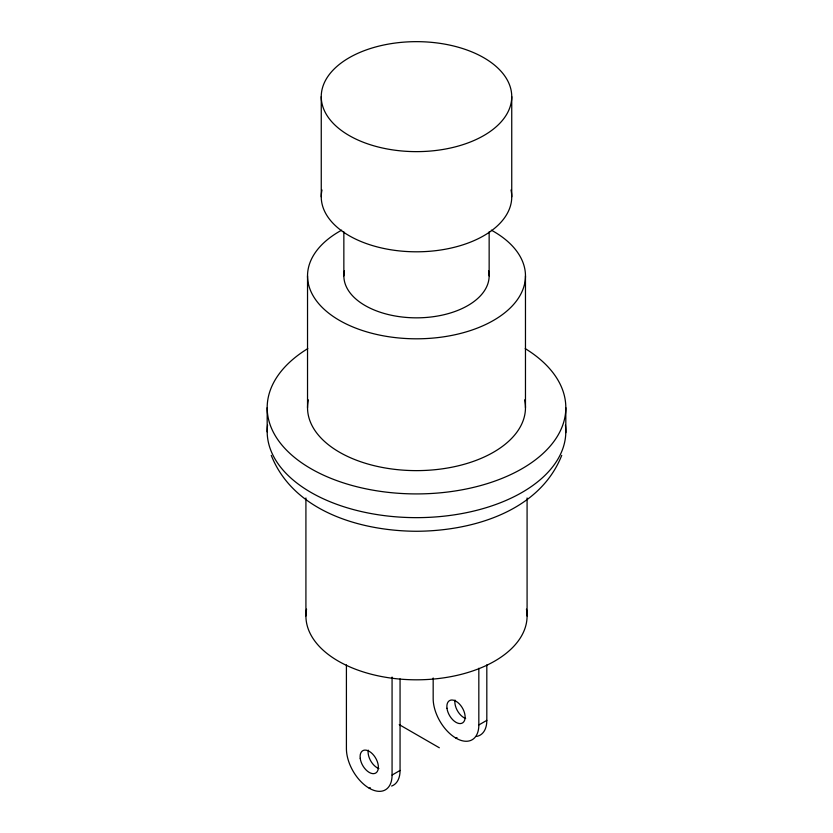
<?xml version="1.0" encoding="UTF-8"?>
<svg xmlns="http://www.w3.org/2000/svg" width="833" height="833" viewBox="0 0 833 833"><rect width="100%" height="100%" fill="white"/><g stroke="black" fill="none" stroke-linecap="round" stroke-linejoin="round"><path stroke-width="1.25" d="M565.815 432.619L565.826 407.712M561.734 455.37C539.44 511.691 471.957 531.038 416.5 531.267C361.043 531.038 293.56 511.691 271.266 455.37M346.413 664.89L346.413 748.7A32.289 18.638 60 0 0 369.238 788.237L370.237 787.664M369.238 788.237A32.289 18.638 60 0 0 392.072 775.065L400.059 770.442L400.059 678.895M433.17 677.979L433.17 698.616A32.289 18.638 60 0 0 455.995 738.153L456.994 737.58M455.995 738.153A32.289 18.638 60 0 0 478.829 724.97L486.816 720.358L486.816 664.911M399.236 724.627L439.335 747.774M527.081 497.988L527.081 615.962M525.467 275.9L525.467 407.712M511.743 96.638A95.243 54.988 0 0 1 368.873 144.265A95.243 54.988 0 0 1 368.873 49.022A95.243 54.988 0 0 1 511.743 96.638L511.743 196.817M489.148 231.824L489.148 275.9M478.829 668.243L478.829 724.97M392.072 677.062L392.072 775.065M343.852 231.824L343.852 275.9M321.257 96.638L321.257 196.817M307.533 275.9L307.533 407.712M305.919 497.988L305.919 615.962M267.174 407.712L267.174 431.827M511.004 189.966A95.243 54.988 0 0 1 416.5 251.805A95.243 54.988 0 0 1 321.996 189.966M488.627 270.923A72.648 41.942 0 0 1 416.5 317.842A72.648 41.942 0 0 1 344.373 270.923M524.613 399.871A108.967 62.912 0 0 1 416.5 470.624A108.967 62.912 0 0 1 308.387 399.871M491.324 230.158A108.967 62.912 0 0 1 494.281 319.955A108.967 62.912 0 0 1 338.719 319.955A108.967 62.912 0 0 1 341.676 230.158M525.207 348.6A149.326 86.215 0 0 1 521.031 469.271A149.326 86.215 0 0 1 311.969 469.271A149.326 86.215 0 0 1 307.794 348.6M565.44 425.288A149.326 86.215 0 0 1 416.5 517.647A149.326 86.215 0 0 1 267.56 425.288M486.816 720.358A32.289 18.638 60 0 1 476.476 736.455M465.647 718.504A12.912 7.455 60 0 1 455.005 700.074M400.059 770.442A32.289 18.638 60 0 1 391.625 786.04M378.89 768.599A12.912 7.455 60 0 1 368.248 750.158M526.446 609.142A110.581 63.839 0 0 1 416.5 679.811A110.581 63.839 0 0 1 306.554 609.142M446.977 708.248A12.912 7.455 60 0 0 461.753 723.304A12.912 7.455 60 0 0 459.254 703.823A12.912 7.455 60 0 0 446.977 708.248M360.22 758.332A12.912 7.455 60 0 0 374.996 773.388A12.912 7.455 60 0 0 372.507 753.917A12.912 7.455 60 0 0 360.22 758.332"/></g></svg>
